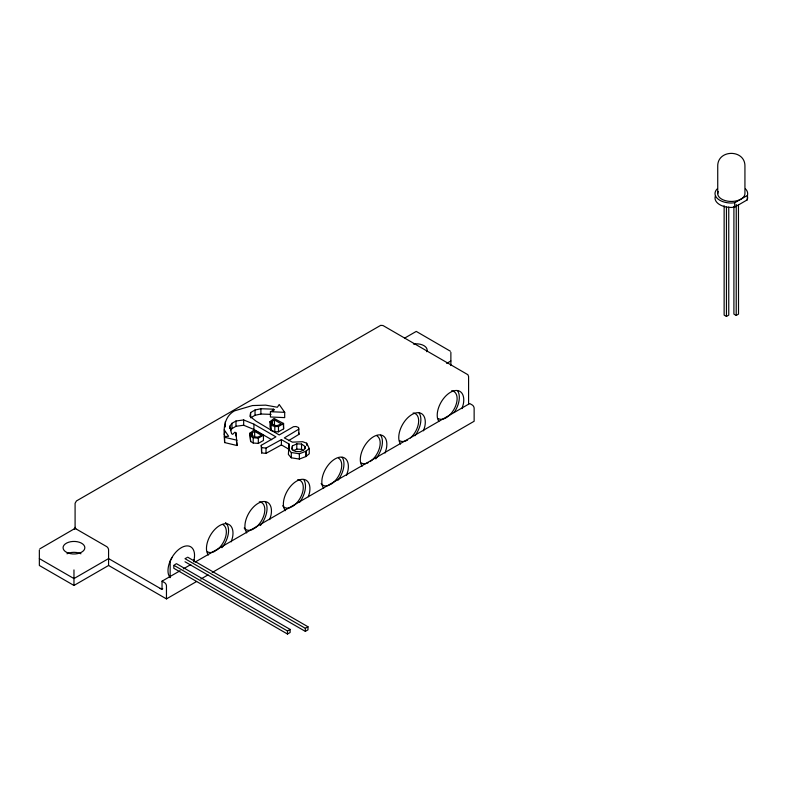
<?xml version="1.0" encoding="UTF-8"?>
<svg xmlns="http://www.w3.org/2000/svg" width="787" height="787" viewBox="0 0 787 787"><rect width="100%" height="100%" fill="white"/><g stroke="black" fill="none" stroke-linecap="round" stroke-linejoin="round"><path stroke-width="1.18" d="M733.907 206.45L733.907 314.111L736.219 315.439L736.248 204.522M170.13 577.678L170.189 561.092L171.95 557.658M173.819 565.214L173.809 568.273L287.481 634.027L290.128 632.492L290.137 629.433L176.465 563.679L174.704 564.702M287.481 634.027L287.491 630.967L290.137 629.433M185.004 561.77L305.336 631.371L305.346 628.311L307.992 626.777L187.66 557.176M307.992 626.777L307.973 629.836L305.336 631.371M225.515 436.982L224.256 435.172C223.528 425.777 225.525 415.792 234.516 410.853L252.46 405.561L265.652 405.138L277.378 407.253L279.208 404.508L284.697 412.329L284.697 417.622L270.413 416.982L270.413 411.699L274.447 409.791L273.345 409.161L260.89 408.738L255.027 410.007L250.63 412.545L249.902 416.353L256.129 421.212L279.208 434.965L293.492 426.711L296.06 426.505L298.617 427.557L298.991 434.326L288.524 440.671M224.256 435.172L224.728 431.64M298.991 429.043L284.333 437.916L292.39 442.146L302.651 441.723L306.684 443.209L309.242 448.492L309.242 453.784L305.946 456.529L299.355 459.067L291.298 457.798L288.367 454.414L289.095 444.055L281.402 439.608L266.016 448.069L261.618 447.646L261.254 445.324L275.912 436.864L253.926 424.173L243.675 419.943L235.982 421.006L231.949 423.327L229.755 426.288L229.755 428.403M252.096 432.85L251.732 435.172L255.027 437.07L257.959 437.07L261.618 435.388L254.663 431.365L252.096 432.85L252.096 436.018M715.57 195.609A16.32 9.424 0 0 0 731.33 207.463L734.684 207.119L747.207 199.888L747.65 193.602A16.32 9.424 0 0 0 745.466 188.89M747.207 199.888L747.65 198.039A16.32 9.424 0 0 0 747.404 196.406M292.39 445.954L291.662 448.915L295.322 451.453L300.083 451.669L304.116 449.761L305.218 446.593L301.549 444.055L296.788 443.838L292.39 445.954L292.39 450.184M193.533 561.456L194.084 559.596M231.221 541.859L232.539 537.393A18.76 10.831 -60 0 0 219.73 525.509A18.76 10.831 -60 0 0 206.912 552.199L208.24 555.12M269.675 519.646L271.003 515.19A18.76 10.831 -60 0 0 258.185 503.306A18.76 10.831 -60 0 0 245.367 529.985L246.695 532.917M308.356 496.695L309.468 492.987A18.76 10.831 -60 0 0 296.65 481.093A18.76 10.831 -60 0 0 283.832 507.782L285.16 510.714M346.595 475.24L347.923 470.783A18.76 10.831 -60 0 0 335.105 458.89A18.76 10.831 -60 0 0 322.286 485.579L323.614 488.511M385.059 453.037L386.387 448.58A18.76 10.831 -60 0 0 373.569 436.687A18.76 10.831 -60 0 0 360.751 463.376L362.079 466.307M423.514 430.833L424.842 426.367A18.76 10.831 -60 0 0 412.024 414.483A18.76 10.831 -60 0 0 399.206 441.173L400.534 444.104M461.979 408.63L463.307 404.164A18.76 10.831 -60 0 0 450.489 392.28A18.76 10.831 -60 0 0 437.67 418.969L438.772 421.399M272.243 421.212L271.515 423.327L274.073 425.236L277.004 425.659L281.402 423.967L274.447 419.943L272.243 421.212L272.243 424.39M230.483 430.587L231.949 428.62L235.982 426.288L243.675 425.236L253.926 429.466L271.722 439.736M288.367 449.131L291.298 452.515L299.355 453.784L305.946 451.246L309.242 448.492M249.902 433.273L253.926 430.096L263.448 435.172L263.448 440.454L258.323 443.415L253.198 442.992L250.63 441.517L249.902 433.273L250.63 441.517M270.049 421.635L274.073 418.468L283.605 423.544L283.605 428.826L278.47 431.788L274.811 431.788L271.141 430.519L270.049 426.928L270.049 421.635L271.141 425.236L271.141 430.519M39.862 548.824L74.529 528.707M186.785 557.688L185.014 558.711L305.346 628.311M271.082 414.365L260.89 414.021L255.027 415.29L250.63 417.828L250.63 412.545M404.548 338.164L416.254 331.406L450.361 351.199M250.63 436.234L253.198 437.71L258.323 438.133L263.448 435.172M271.141 425.236L274.811 426.505L278.47 426.505L283.605 423.544M446.672 363.397L450.872 360.967M717.203 188.89A16.32 9.424 0 0 0 731.33 203.026L734.684 202.771L747.207 195.54M39.35 549.936L39.35 565.479L73.968 585.459L108.576 565.479L166.46 598.897L196.602 581.495M39.35 558.593L73.968 578.573L108.576 558.593L162.033 589.453L162.033 581.17L180.134 570.723M183.332 568.883L190.779 564.574M195.038 562.125L469.721 403.534L472.22 404.98A2.715 1.574 60 0 1 474.138 408.315L474.138 421.261L212.195 572.493M200.764 579.094L208.034 574.894M724.138 205.751L724.138 315.125L726.45 316.463L728.752 315.125L728.752 206.981M736.219 315.439L738.521 314.111L738.462 204.463M261.254 445.324L261.618 452.938L266.016 453.361L281.402 444.901L288.131 448.787M293.492 450.715L296.788 449.131L301.549 449.338L303.379 450.607M229.755 426.288L231.585 433.696L232.677 434.326L234.88 432.211L235.982 432.85L237.074 445.531L224.62 442.569L224.256 436.657L228.653 436.234L224.256 429.889M270.413 411.699L284.697 412.329M224.256 436.657L224.62 437.287L237.074 440.248M283.605 428.826L283.231 423.327M75.178 527.32A2.715 1.574 0 0 0 75.886 528.834L106.658 546.601A2.715 1.574 60 0 1 108.576 549.936L108.576 565.479M162.033 581.17L164.532 582.616A2.715 1.574 60 0 1 166.46 585.951L166.46 598.897M174.291 565.538L287.491 630.967M169.776 577.324L168.448 574.402A18.76 10.831 -60 0 1 182.131 547.24A18.76 10.831 -60 0 1 193.533 561.81M298.617 432.85L298.991 434.326M236.444 441.3L237.074 445.531M734.684 202.771L734.684 207.119M726.45 207.079L726.45 316.463M717.734 193.602L717.734 166.51C717.134 149.009 745.535 149.009 744.935 166.51L744.935 193.602A13.595 7.85 0 0 1 729.559 201.383A13.595 7.85 0 0 1 718.197 191.566M468.59 404.518L468.59 376.511L467.911 374.72L383.003 325.533L380.682 325.356L76.447 500.945L75.09 503.306L75.09 527.733M450.872 352.31L450.872 365.562M306.684 443.209L306.684 445.324M306.31 451.03L306.31 456.322M305.946 451.246L305.946 456.529M305.218 446.593L305.218 448.708M301.549 444.055L301.549 449.338M299.355 453.784L299.355 459.067M296.788 443.838L296.788 449.131M291.298 452.515L291.298 457.798M289.095 444.055L289.095 449.338M281.402 439.608L281.402 444.901M278.47 426.505L278.47 431.788M274.811 426.505L274.811 431.788M274.447 419.943L274.447 425.236M273.345 409.161L273.345 411.276M266.016 448.069L266.016 453.361M261.618 447.646L261.618 452.938M260.89 408.738L260.89 414.021M258.323 438.133L258.323 443.415M255.027 410.007L255.027 415.29M254.663 431.365L254.663 436.657M253.926 424.173L253.926 429.466M253.198 437.71L253.198 442.992M243.675 419.943L243.675 425.236M235.982 421.006L235.982 426.288M235.982 432.85L235.982 436.018M231.949 423.327L231.949 428.62M225.357 421.635L225.357 426.928M224.62 437.287L224.62 442.569M73.968 569.916L73.968 585.459M66.974 553.782A10.88 6.276 0 0 1 80.963 553.782M162.742 588.755A2.715 1.574 0 0 1 160.115 588.351M74.027 529.415A2.715 1.574 60 0 1 75.886 528.834M265.258 501.772A18.76 10.831 -60 0 1 260.399 525.509M259.297 501.821A15.642 9.031 -60 0 1 264.56 512.603A15.642 9.031 -60 0 1 254.722 528.234M253.768 528.834A15.642 9.031 -60 0 1 244.186 527.979M457.552 390.755A18.76 10.831 -60 0 1 454.138 412.536M451.59 390.795A15.642 9.031 -60 0 1 454.837 407.755A15.642 9.031 -60 0 1 438.241 418.586M380.633 435.162A18.76 10.831 -60 0 1 375.783 458.9M376.963 435.909A15.642 9.031 -60 0 1 379.531 447.823A15.642 9.031 -60 0 1 370.106 461.625M368.178 462.726A15.642 9.031 -60 0 1 361.322 463.002M342.178 457.365A18.76 10.831 -60 0 1 338.056 480.149M338.499 458.123A15.642 9.031 -60 0 1 340.899 470.646A15.642 9.031 -60 0 1 330.688 484.428M329.723 484.94A15.642 9.031 -60 0 1 321.106 483.572M297.752 479.617A15.642 9.031 -60 0 1 302.906 490.999A15.642 9.031 -60 0 1 292.223 506.631M291.259 507.143A15.642 9.031 -60 0 1 282.651 505.775M303.713 479.568A18.76 10.831 -60 0 1 299.591 502.352M419.097 412.959A18.76 10.831 -60 0 1 414.975 435.742M413.136 412.998A15.642 9.031 -60 0 1 418.566 422.589A15.642 9.031 -60 0 1 410.47 437.936M407.607 440.022A15.642 9.031 -60 0 1 399.786 440.799M225.466 522.558A18.76 10.831 -60 0 1 221.934 547.713M223.124 524.732A15.642 9.031 -60 0 1 225.692 536.645A15.642 9.031 -60 0 1 216.268 550.438M215.304 551.048A15.642 9.031 -60 0 1 207.483 551.815M413.441 344.027A10.88 6.276 0 0 1 426.761 351.72M68.528 553.153A10.88 6.276 0 0 0 84.839 547.713A10.88 6.276 0 0 0 68.528 542.273A10.88 6.276 0 0 0 68.528 553.153"/></g></svg>
